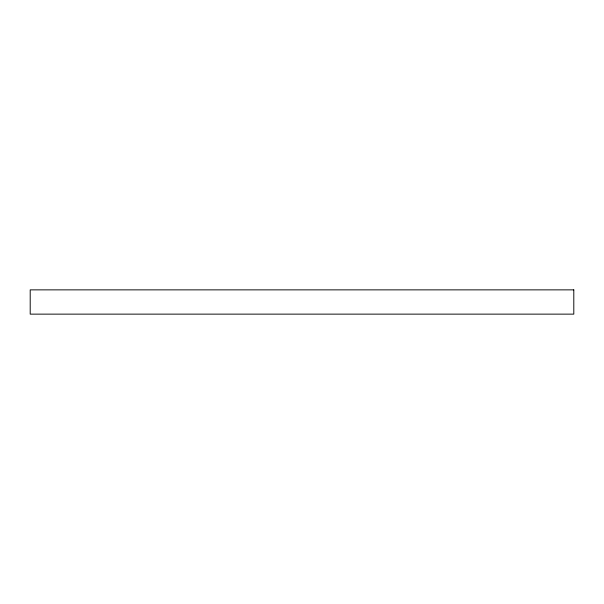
<?xml version="1.0" encoding="UTF-8"?>
<svg xmlns="http://www.w3.org/2000/svg" width="604" height="604" viewBox="0 0 604 604"><rect width="100%" height="100%" fill="white"/><g stroke="black" fill="none" stroke-linecap="round" stroke-linejoin="round"><path stroke-width="0.91" d="M573.8 289.867L30.2 289.867L30.2 314.133L573.8 314.133L573.8 289.867"/></g></svg>
